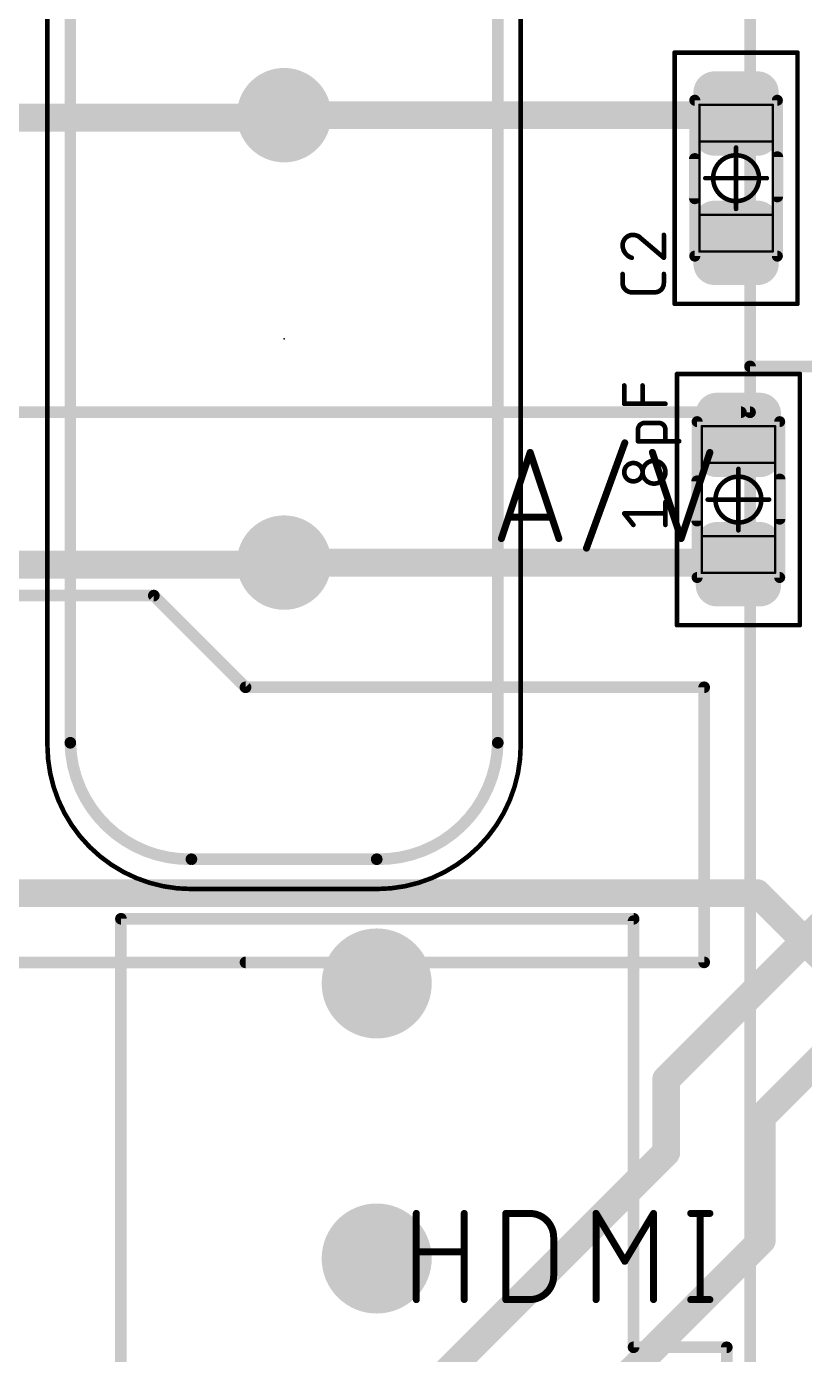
# Model space of a CAD drawing. Extents: x 11.3 to 101.7, y 6.2 to 96.
# Drawn here: x 70.85 to 79.33, y 48.61 to 63.1 of the extents above; entities that cross this region are included whole.
import ezdxf

# ---------------------------------------------------------------- set-up
doc = ezdxf.new("R2010")
doc.units = 0
for name, color, linetype in [('1', 12, 'CONTINUOUS'), ('16', 132, 'CONTINUOUS'), ('17', 110, 'CONTINUOUS'), ('21', 253, 'CONTINUOUS'), ('23', 53, 'CONTINUOUS'), ('25', 253, 'CONTINUOUS'), ('27', 253, 'CONTINUOUS'), ('39', 12, 'CONTINUOUS'), ('49', 253, 'CONTINUOUS'), ('51', 253, 'CONTINUOUS')]:
    doc.layers.add(name, color=color, linetype=linetype)

# ---------------------------------------------------------------- blocks, each defined once
blk = doc.blocks.new('RECT147200X148800R50')
at = {"const_width": 0.23}
blk.add_lwpolyline([(0.345, -0.235), (0.345, 0.235, 0.4142), (0.23, 0.35), (-0.23, 0.35, 0.4142), (-0.345, 0.235), (-0.345, -0.235, 0.4142), (-0.23, -0.35), (0.23, -0.35, 0.4142)], format="xyb", close=True, dxfattribs=at)
blk.add_solid([(-0.2554, -0.2604), (0.2554, -0.2604), (-0.2554, 0.2604), (0.2554, 0.2604)])
blk = doc.blocks.new('ROUNDP')
at = {"const_width": 0.5}
blk.add_lwpolyline([(0, -0.25, 1), (0, 0.25, 1), (0, -0.25)], format="xyb", dxfattribs=at)

msp = doc.modelspace()

# ---------------------------------------------------------------- linework, layer by layer
at = {"layer": '1', "const_width": 0.3048}
for points in [[(73.633, 62.103), (73.66, 62.13)], [(73.66, 62.13), (78.57, 62.13)], [(78.57, 62.13), (78.5876, 62.1476)], [(69.5316, 62.103), (73.633, 62.103)], [(69.557, 57.2262), (73.6362, 57.2262)], [(73.6362, 57.2262), (73.66, 57.25)], [(73.66, 57.25), (78.5954, 57.25)], [(78.5954, 57.25), (78.613, 57.2324)], [(84.582, 56.9182), (78.867, 51.2032)], [(82.042, 55.8292), (77.8256, 51.6128)], [(77.8256, 51.6128), (77.8256, 50.8156)], [(78.867, 49.857), (78.867, 51.2032)], [(77.8256, 50.8156), (74.67, 47.66)], [(74.67, 45.66), (78.867, 49.857)]]:
    msp.add_lwpolyline(points, dxfattribs=at)
at = {"layer": '1', "const_width": 0.1524}
for points in [[(73.66, 62.2062, 1), (73.66, 62.0538)], [(73.7139, 62.0761, 1), (73.6061, 62.1839)], [(78.6415, 62.0937, 1), (78.5337, 62.2015)], [(78.57, 62.0538, 1), (78.57, 62.2062)], [(73.5791, 62.1569, 1), (73.6869, 62.0491)], [(73.633, 62.0268, 1), (73.633, 62.1792)], [(78.5161, 62.1839, 1), (78.6239, 62.0761)], [(73.5823, 57.2801, 1), (73.6901, 57.1723)], [(73.66, 57.3262, 1), (73.66, 57.1738)], [(73.7139, 57.1961, 1), (73.6061, 57.3039)], [(73.6362, 57.15, 1), (73.6362, 57.3024)], [(78.6493, 57.3039, 1), (78.5415, 57.1961)], [(78.5591, 57.1785, 1), (78.6669, 57.2863)], [(78.5954, 57.1738, 1), (78.5954, 57.3262)], [(77.9018, 51.6128, 1), (77.7494, 51.6128)], [(77.7717, 51.6667, 1), (77.8795, 51.5589)], [(78.9432, 51.2032, 1), (78.7908, 51.2032)], [(78.8131, 51.2571, 1), (78.9209, 51.1493)], [(77.7494, 50.8156, 1), (77.9018, 50.8156)], [(77.8795, 50.7617, 1), (77.7717, 50.8695)], [(78.9209, 49.8031, 1), (78.8131, 49.9109)], [(78.7908, 49.857, 1), (78.9432, 49.857)]]:
    msp.add_lwpolyline(points, format="xyb", dxfattribs=at)
at = {"layer": '16', "const_width": 0.3048}
for points in [[(68.5038, 53.6448), (78.8162, 53.6448)], [(78.8162, 53.6448), (80.396, 52.065)]]:
    msp.add_lwpolyline(points, dxfattribs=at)
at = {"layer": '16', "const_width": 0.1524}
for points in [[(78.8701, 53.6987, 1), (78.7623, 53.5909)], [(78.8162, 53.5686, 1), (78.8162, 53.721)]]:
    msp.add_lwpolyline(points, format="xyb", dxfattribs=at)
at = {"layer": '21', "const_width": 0.127}
for points in [[(71.33, 55.285), (71.33, 64.095)], [(75.99, 64.095), (75.99, 55.285)], [(78.1376, 61.2226), (78.1376, 61.6526)], [(79.0376, 61.2426), (79.0376, 61.6726)], [(79.063, 58.1574), (79.063, 57.7274)], [(78.163, 58.1374), (78.163, 57.7074)], [(74.67, 54.015), (72.65, 54.015)], [(71.882, 35.56), (71.882, 53.3654)], [(71.882, 53.3654), (77.47, 53.3654)], [(77.47, 48.6918), (77.47, 53.34)], [(78.486, 48.6918), (77.47, 48.6918)], [(78.486, 48.6918), (78.486, 43.18)]]:
    msp.add_lwpolyline(points, dxfattribs=at)
at = {"layer": '21'}
for points, const_width in [([(78.1694, 61.6526, 1), (78.1059, 61.6526)], 0.0635), ([(79.0694, 61.6726, 1), (79.0058, 61.6726)], 0.0635), ([(79.0058, 61.2426, 1), (79.0694, 61.2426)], 0.0635), ([(78.1059, 61.2226, 1), (78.1694, 61.2226)], 0.0635), ([(79.0948, 58.1574, 1), (79.0313, 58.1574)], 0.0635), ([(78.1947, 58.1374, 1), (78.1312, 58.1374)], 0.0635), ([(78.1312, 57.7074, 1), (78.1947, 57.7074)], 0.0635), ([(79.0313, 57.7274, 1), (79.0948, 57.7274)], 0.0635), ([(71.33, 55.285, 0.4142), (72.65, 54.015)], 0.127), ([(71.3617, 55.2856, 1), (71.2983, 55.2844)], 0.0635), ([(74.67, 54.015, 0.4142), (75.99, 55.285)], 0.127), ([(76.0217, 55.2844, 1), (75.9583, 55.2856)], 0.0635), ([(71.2982, 55.285, 1), (71.3618, 55.285)], 0.0635), ([(75.9583, 55.285, 1), (76.0218, 55.285)], 0.0635), ([(72.65, 54.0468, 1), (72.65, 53.9832)], 0.0635), ([(72.6506, 53.9833, 1), (72.6494, 54.0467)], 0.0635), ([(74.6706, 54.0467, 1), (74.6694, 53.9833)], 0.0635), ([(74.67, 53.9832, 1), (74.67, 54.0468)], 0.0635), ([(71.882, 53.3972, 1), (71.882, 53.3336)], 0.0635), ([(71.9138, 53.3654, 1), (71.8503, 53.3654)], 0.0635), ([(77.5018, 53.34, 1), (77.4382, 53.34)], 0.0635), ([(77.47, 53.3336, 1), (77.47, 53.3972)], 0.0635), ([(77.47, 48.7236, 1), (77.47, 48.66)], 0.0635), ([(77.4382, 48.6918, 1), (77.5018, 48.6918)], 0.0635), ([(78.5178, 48.6918, 1), (78.4543, 48.6918)], 0.0635), ([(78.486, 48.66, 1), (78.486, 48.7236)], 0.0635)]:
    msp.add_lwpolyline(points, format="xyb", dxfattribs=dict(at, const_width=const_width))
at = {"layer": '23'}
for p in [(78.5876, 61.4426), (73.66, 59.69), (78.613, 57.9374)]:
    msp.add_point(p, dxfattribs=at)
at = {"layer": '25'}
for points, const_width in [([(77.4633, 60.824, 0.4142), (77.351, 60.7117)], 0.0508), ([(77.5506, 60.7866, 0.2052), (77.4633, 60.824)], 0.0508), ([(77.4633, 60.8367, 1), (77.4633, 60.8113)], 0.0254), ([(77.4633, 60.8113, 1), (77.4633, 60.8367)], 0.0254), ([(77.8129, 60.824, 1), (77.7875, 60.824)], 0.0254), ([(77.351, 60.7117, 0.3252), (77.4508, 60.5745)], 0.0508), ([(77.3637, 60.7117, 1), (77.3383, 60.7117)], 0.0254), ([(77.3383, 60.7117, 1), (77.3637, 60.7117)], 0.0254), ([(77.5589, 60.7963, 1), (77.5424, 60.7769)], 0.0254), ([(77.5415, 60.7778, 1), (77.5598, 60.7954)], 0.0254), ([(77.4469, 60.5624, 1), (77.4547, 60.5866)], 0.0254), ([(77.7875, 60.5745, 1), (77.8129, 60.5745)], 0.0254), ([(77.792, 60.5648, 1), (77.8084, 60.5842)], 0.0254), ([(77.3637, 60.3976, 1), (77.3383, 60.3976)], 0.0254), ([(77.8129, 60.3976, 1), (77.7875, 60.3976)], 0.0254), ([(77.351, 60.2978, 0.4142), (77.4508, 60.198)], 0.0508), ([(77.3637, 60.2978, 1), (77.3383, 60.2978)], 0.0254), ([(77.3383, 60.2978, 1), (77.3637, 60.2978)], 0.0254), ([(77.7004, 60.198, 0.4142), (77.8002, 60.2978)], 0.0508), ([(77.8129, 60.2978, 1), (77.7875, 60.2978)], 0.0254), ([(77.7875, 60.2978, 1), (77.8129, 60.2978)], 0.0254), ([(77.4508, 60.2107, 1), (77.4508, 60.1853)], 0.0254), ([(77.4508, 60.1853, 1), (77.4508, 60.2107)], 0.0254), ([(77.7004, 60.2107, 1), (77.7004, 60.1853)], 0.0254), ([(77.7004, 60.1853, 1), (77.7004, 60.2107)], 0.0254)]:
    msp.add_lwpolyline(points, format="xyb", dxfattribs=dict(at, const_width=const_width))
at = {"layer": '25', "const_width": 0.0508}
for points in [[(77.8002, 60.5745), (77.8002, 60.824)], [(77.5506, 60.7866), (77.8002, 60.5745)], [(77.351, 60.2978), (77.351, 60.3976)], [(77.8002, 60.3976), (77.8002, 60.2978)], [(77.7004, 60.198), (77.4508, 60.198)]]:
    msp.add_lwpolyline(points, dxfattribs=at)
at = {"layer": '27', "const_width": 0.0508}
for points in [[(77.3684, 58.9824), (77.3684, 59.182)], [(77.568, 58.9824), (77.568, 59.182)], [(77.8176, 58.9824), (77.3684, 58.9824)], [(77.5181, 58.5739), (77.5181, 58.6987)], [(77.593, 58.7736), (77.7427, 58.7736)], [(77.8176, 58.6987), (77.8176, 58.5739)], [(77.9673, 58.5739), (77.5181, 58.5739)], [(77.8176, 57.6614), (77.8176, 57.9109)], [(77.4682, 57.6614), (77.3684, 57.7861)], [(77.3684, 57.7861), (77.8176, 57.7861)]]:
    msp.add_lwpolyline(points, dxfattribs=at)
at = {"layer": '27'}
for points, const_width in [([(77.3811, 59.182, 1), (77.3557, 59.182)], 0.0254), ([(77.5807, 59.182, 1), (77.5553, 59.182)], 0.0254), ([(77.3684, 58.9951, 1), (77.3684, 58.9697)], 0.0254), ([(77.3557, 58.9824, 1), (77.3811, 58.9824)], 0.0254), ([(77.5553, 58.9824, 1), (77.5807, 58.9824)], 0.0254), ([(77.8176, 58.9697, 1), (77.8176, 58.9951)], 0.0254), ([(77.593, 58.7736, 0.4142), (77.5181, 58.6987)], 0.0508), ([(77.5308, 58.6987, 1), (77.5054, 58.6987)], 0.0254), ([(77.5054, 58.6987, 1), (77.5308, 58.6987)], 0.0254), ([(77.593, 58.7863, 1), (77.593, 58.7609)], 0.0254), ([(77.593, 58.7609, 1), (77.593, 58.7863)], 0.0254), ([(77.8176, 58.6987, 0.4142), (77.7427, 58.7736)], 0.0508), ([(77.7427, 58.7863, 1), (77.7427, 58.7609)], 0.0254), ([(77.7427, 58.7609, 1), (77.7427, 58.7863)], 0.0254), ([(77.8303, 58.6987, 1), (77.8049, 58.6987)], 0.0254), ([(77.8049, 58.6987, 1), (77.8303, 58.6987)], 0.0254), ([(77.5181, 58.5866, 1), (77.5181, 58.5612)], 0.0254), ([(77.5054, 58.5739, 1), (77.5308, 58.5739)], 0.0254), ([(77.8049, 58.5739, 1), (77.8303, 58.5739)], 0.0254), ([(77.9673, 58.5612, 1), (77.9673, 58.5866)], 0.0254), ([(77.6928, 58.3609, 1), (77.6928, 58.1114)], 0.0508), ([(77.6928, 58.1114, 1), (77.6928, 58.3609)], 0.0508), ([(77.6928, 58.3736, 1), (77.6928, 58.3482)], 0.0254), ([(77.6928, 58.3482, 1), (77.6928, 58.3736)], 0.0254), ([(77.4682, 58.336, 1), (77.4682, 58.1363)], 0.0508), ([(77.4682, 58.1363, 1), (77.4682, 58.336)], 0.0508), ([(77.4682, 58.3487, 1), (77.4682, 58.3233)], 0.0254), ([(77.4682, 58.3233, 1), (77.4682, 58.3487)], 0.0254), ([(77.4682, 58.149, 1), (77.4682, 58.1236)], 0.0254), ([(77.4682, 58.1236, 1), (77.4682, 58.149)], 0.0254), ([(77.6928, 58.1241, 1), (77.6928, 58.0986)], 0.0254), ([(77.6928, 58.0987, 1), (77.6928, 58.1241)], 0.0254), ([(77.8303, 57.9109, 1), (77.8049, 57.9109)], 0.0254), ([(77.3783, 57.7941, 1), (77.3585, 57.7782)], 0.0254), ([(77.3684, 57.7988, 1), (77.3684, 57.7734)], 0.0254), ([(77.8176, 57.7734, 1), (77.8176, 57.7988)], 0.0254), ([(77.4583, 57.6534, 1), (77.4781, 57.6693)], 0.0254), ([(77.8049, 57.6614, 1), (77.8303, 57.6614)], 0.0254)]:
    msp.add_lwpolyline(points, format="xyb", dxfattribs=dict(at, const_width=const_width))
at = {"layer": '39', "const_width": 0.05}
for points in [[(71.08, 55.26), (71.08, 64.12)], [(76.24, 64.12), (76.24, 55.26)], [(77.9176, 60.0726), (77.9176, 62.8126)], [(77.9176, 62.8126), (79.2576, 62.8126)], [(79.2576, 62.8126), (79.2576, 60.0726)], [(78.5876, 61.7776), (78.5876, 61.1076)], [(78.2526, 61.4426), (78.9226, 61.4426)], [(79.2576, 60.0726), (77.9176, 60.0726)], [(77.943, 59.3074), (79.283, 59.3074)], [(77.943, 56.5674), (77.943, 59.3074)], [(79.283, 59.3074), (79.283, 56.5674)], [(78.613, 57.6024), (78.613, 58.2724)], [(78.948, 57.9374), (78.278, 57.9374)], [(79.283, 56.5674), (77.943, 56.5674)], [(74.67, 53.69), (72.65, 53.69)]]:
    msp.add_lwpolyline(points, dxfattribs=at)
at = {"layer": '39'}
for points, const_width in [([(77.9301, 62.8126, 1), (77.9051, 62.8126)], 0.025), ([(77.9176, 62.8251, 1), (77.9176, 62.8001)], 0.025), ([(79.2701, 62.8126, 1), (79.2451, 62.8126)], 0.025), ([(79.2576, 62.8001, 1), (79.2576, 62.8251)], 0.025), ([(78.5876, 61.1926, 1), (78.5876, 61.6926, 1), (78.5876, 61.1926)], 0.05), ([(78.6001, 61.7776, 1), (78.5751, 61.7776)], 0.025), ([(78.2526, 61.4551, 1), (78.2526, 61.4301)], 0.025), ([(78.9226, 61.4301, 1), (78.9226, 61.4551)], 0.025), ([(78.5751, 61.1076, 1), (78.6001, 61.1076)], 0.025), ([(77.9176, 60.0851, 1), (77.9176, 60.0601)], 0.025), ([(77.9051, 60.0726, 1), (77.9301, 60.0726)], 0.025), ([(79.2451, 60.0726, 1), (79.2701, 60.0726)], 0.025), ([(79.2576, 60.0601, 1), (79.2576, 60.0851)], 0.025), ([(77.943, 59.3199, 1), (77.943, 59.2949)], 0.025), ([(77.9555, 59.3074, 1), (77.9305, 59.3074)], 0.025), ([(79.2955, 59.3074, 1), (79.2705, 59.3074)], 0.025), ([(79.283, 59.2949, 1), (79.283, 59.3199)], 0.025), ([(78.6255, 58.2724, 1), (78.6005, 58.2724)], 0.025), ([(78.613, 57.6874, 1), (78.613, 58.1874, 1), (78.613, 57.6874)], 0.05), ([(78.278, 57.9499, 1), (78.278, 57.9249)], 0.025), ([(78.948, 57.9249, 1), (78.948, 57.9499)], 0.025), ([(78.6005, 57.6024, 1), (78.6255, 57.6024)], 0.025), ([(77.943, 56.5799, 1), (77.943, 56.5549)], 0.025), ([(77.9305, 56.5674, 1), (77.9555, 56.5674)], 0.025), ([(79.2705, 56.5674, 1), (79.2955, 56.5674)], 0.025), ([(79.283, 56.5549, 1), (79.283, 56.5799)], 0.025), ([(71.08, 55.26, 0.4142), (72.65, 53.69)], 0.05), ([(71.0925, 55.26, 1), (71.0675, 55.26)], 0.025), ([(71.0675, 55.26, 1), (71.0925, 55.26)], 0.025), ([(74.67, 53.69, 0.4142), (76.24, 55.26)], 0.05), ([(76.2525, 55.26, 1), (76.2275, 55.26)], 0.025), ([(76.2275, 55.26, 1), (76.2525, 55.26)], 0.025), ([(72.65, 53.7025, 1), (72.65, 53.6775)], 0.025), ([(72.65, 53.6775, 1), (72.65, 53.7025)], 0.025), ([(74.67, 53.7025, 1), (74.67, 53.6775)], 0.025), ([(74.67, 53.6775, 1), (74.67, 53.7025)], 0.025)]:
    msp.add_lwpolyline(points, format="xyb", dxfattribs=dict(at, const_width=const_width))
at = {"layer": '49'}
for points, const_width in [([(78.74, 11.89), (78.74, 90.89)], 0.127), ([(78.74, 58.89), (78.74, 59.39)], 0.127), ([(78.74, 59.39), (81.24, 59.39)], 0.127), ([(66.24, 58.89), (78.74, 58.89)], 0.127), ([(78.64, 58.89), (66.24, 58.89)], 0.127), ([(76.9568, 57.4077), (77.3745, 58.5563)], 0.0762), ([(76.0295, 57.5121), (76.3427, 58.4519)], 0.0762), ([(76.3427, 58.4519), (76.656, 57.5121)], 0.0762), ([(77.6754, 58.4519), (77.9886, 57.5121)], 0.0762), ([(77.9886, 57.5121), (78.3019, 58.4519)], 0.0762), ([(76.5777, 57.7471), (76.1078, 57.7471)], 0.0762), ([(63.24, 56.89), (72.24, 56.89)], 0.127), ([(72.24, 56.89), (73.24, 55.89)], 0.127), ([(73.24, 55.89), (78.24, 55.89)], 0.127), ([(73.24, 55.89), (78.24, 55.89)], 0.127), ([(78.24, 55.89), (78.24, 52.89)], 0.127), ([(78.24, 55.89), (78.24, 52.89)], 0.127), ([(78.24, 52.89), (56.24, 52.89)], 0.127), ([(78.24, 52.89), (73.24, 52.89)], 0.127), ([(75.1018, 49.2121), (75.1018, 50.1519)], 0.0762), ([(75.6239, 50.1519), (75.6239, 49.2121)], 0.0762), ([(76.0772, 49.2121), (76.0772, 50.1519)], 0.0762), ([(76.0772, 50.1519), (76.3382, 50.1519)], 0.0762), ([(77.0613, 49.2121), (77.0613, 50.1519)], 0.0762), ([(77.0613, 50.1519), (77.3745, 49.6298)], 0.0762), ([(77.3745, 49.6298), (77.6878, 50.1519)], 0.0762), ([(77.6878, 50.1519), (77.6878, 49.2121)], 0.0762), ([(78.0931, 50.1519), (78.3019, 50.1519)], 0.0762), ([(78.1975, 50.1519), (78.1975, 49.2121)], 0.0762), ([(76.5993, 49.8908), (76.5993, 49.4732)], 0.0762), ([(75.1018, 49.7342), (75.6239, 49.7342)], 0.0762), ([(76.3382, 49.2121), (76.0772, 49.2121)], 0.0762), ([(78.0931, 49.2121), (78.3019, 49.2121)], 0.0762)]:
    msp.add_lwpolyline(points, dxfattribs=dict(at, const_width=const_width))
for points, const_width in [([(78.74, 59.4218, 1), (78.74, 59.3582)], 0.0635), ([(78.7718, 59.39, 1), (78.7083, 59.39)], 0.0635), ([(78.64, 58.8582, 1), (78.64, 58.9218)], 0.0635), ([(78.74, 58.8582, 1), (78.74, 58.9218)], 0.0635), ([(78.7083, 58.89, 1), (78.7718, 58.89)], 0.0635), ([(77.3924, 58.5498, 1), (77.3566, 58.5628)], 0.0381), ([(76.3608, 58.4579, 1), (76.3247, 58.4459)], 0.0381), ([(76.3608, 58.4459, 1), (76.3247, 58.4579)], 0.0381), ([(77.6934, 58.4579, 1), (77.6573, 58.4459)], 0.0381), ([(78.32, 58.4459, 1), (78.2838, 58.4579)], 0.0381), ([(76.1078, 57.7661, 1), (76.1078, 57.728)], 0.0381), ([(76.5777, 57.728, 1), (76.5777, 57.7661)], 0.0381), ([(76.0114, 57.5181, 1), (76.0475, 57.5061)], 0.0381), ([(76.6379, 57.5061, 1), (76.6741, 57.5181)], 0.0381), ([(77.9706, 57.5181, 1), (78.0067, 57.5061)], 0.0381), ([(77.9706, 57.5061, 1), (78.0067, 57.5181)], 0.0381), ([(76.9389, 57.4142, 1), (76.9747, 57.4012)], 0.0381), ([(72.2625, 56.9125, 1), (72.2175, 56.8675)], 0.0635), ([(72.24, 56.8582, 1), (72.24, 56.9218)], 0.0635), ([(73.24, 55.9218, 1), (73.24, 55.8582)], 0.0635), ([(73.24, 55.9218, 1), (73.24, 55.8582)], 0.0635), ([(73.2175, 55.8675, 1), (73.2625, 55.9125)], 0.0635), ([(78.2718, 55.89, 1), (78.2083, 55.89)], 0.0635), ([(78.2718, 55.89, 1), (78.2083, 55.89)], 0.0635), ([(78.24, 55.8582, 1), (78.24, 55.9218)], 0.0635), ([(78.24, 55.8582, 1), (78.24, 55.9218)], 0.0635), ([(73.24, 52.9218, 1), (73.24, 52.8582)], 0.0635), ([(78.2083, 52.89, 1), (78.2718, 52.89)], 0.0635), ([(78.2083, 52.89, 1), (78.2718, 52.89)], 0.0635), ([(78.24, 52.8582, 1), (78.24, 52.9218)], 0.0635), ([(78.24, 52.8582, 1), (78.24, 52.9218)], 0.0635), ([(75.1208, 50.1519, 1), (75.0827, 50.1519)], 0.0381), ([(75.6429, 50.1519, 1), (75.6049, 50.1519)], 0.0381), ([(76.0962, 50.1519, 1), (76.0581, 50.1519)], 0.0381), ([(76.0772, 50.171, 1), (76.0772, 50.1329)], 0.0381), ([(76.5993, 49.8908, 0.4142), (76.3382, 50.1519)], 0.0762), ([(76.3382, 50.171, 1), (76.3382, 50.1329)], 0.0381), ([(76.3382, 50.1329, 1), (76.3382, 50.171)], 0.0381), ([(77.0776, 50.1617, 1), (77.0449, 50.1421)], 0.0381), ([(77.0803, 50.1519, 1), (77.0422, 50.1519)], 0.0381), ([(77.7068, 50.1519, 1), (77.6687, 50.1519)], 0.0381), ([(77.7041, 50.1421, 1), (77.6715, 50.1617)], 0.0381), ([(78.0931, 50.171, 1), (78.0931, 50.1329)], 0.0381), ([(78.2165, 50.1519, 1), (78.1784, 50.1519)], 0.0381), ([(78.3019, 50.1329, 1), (78.3019, 50.171)], 0.0381), ([(76.6183, 49.8908, 1), (76.5802, 49.8908)], 0.0381), ([(76.5802, 49.8908, 1), (76.6183, 49.8908)], 0.0381), ([(75.1018, 49.7533, 1), (75.1018, 49.7152)], 0.0381), ([(75.6239, 49.7152, 1), (75.6239, 49.7533)], 0.0381), ([(77.3582, 49.6396, 1), (77.3909, 49.62)], 0.0381), ([(77.3582, 49.62, 1), (77.3909, 49.6396)], 0.0381), ([(76.3382, 49.2121, 0.4142), (76.5993, 49.4732)], 0.0762), ([(76.6183, 49.4732, 1), (76.5802, 49.4732)], 0.0381), ([(76.5802, 49.4732, 1), (76.6183, 49.4732)], 0.0381), ([(76.0772, 49.2311, 1), (76.0772, 49.193)], 0.0381), ([(76.3382, 49.2311, 1), (76.3382, 49.1931)], 0.0381), ([(76.3382, 49.193, 1), (76.3382, 49.2311)], 0.0381), ([(78.0931, 49.2311, 1), (78.0931, 49.193)], 0.0381), ([(78.3019, 49.193, 1), (78.3019, 49.2311)], 0.0381), ([(75.0827, 49.2121, 1), (75.1208, 49.2121)], 0.0381), ([(75.6049, 49.2121, 1), (75.6429, 49.2121)], 0.0381), ([(76.0581, 49.2121, 1), (76.0962, 49.2121)], 0.0381), ([(77.0422, 49.2121, 1), (77.0803, 49.2121)], 0.0381), ([(77.6687, 49.2121, 1), (77.7068, 49.2121)], 0.0381), ([(78.1784, 49.2121, 1), (78.2165, 49.2121)], 0.0381)]:
    msp.add_lwpolyline(points, format="xyb", dxfattribs=dict(at, const_width=const_width))
at = {"layer": '51'}
for points, const_width in [([(71.33, 55.285), (71.33, 64.095)], 0.127), ([(75.99, 64.095), (75.99, 55.285)], 0.127), ([(78.1376, 60.5926), (78.1376, 62.2926)], 0.12), ([(78.1376, 62.2926), (79.0376, 62.2926)], 0.12), ([(79.0376, 62.2926), (79.0376, 60.5926)], 0.12), ([(78.1876, 61.8426), (78.1876, 62.2426)], 0.025), ([(78.1876, 62.2426), (78.9876, 62.2426)], 0.025), ([(78.1876, 60.6426), (78.1876, 62.2426)], 0.025), ([(78.1876, 62.2426), (78.9876, 62.2426)], 0.025), ([(78.9876, 62.2426), (78.9876, 61.8426)], 0.025), ([(78.9876, 62.2426), (78.9876, 60.6426)], 0.025), ([(78.9876, 61.8426), (78.1876, 61.8426)], 0.025), ([(78.1876, 61.0426), (78.9876, 61.0426)], 0.025), ([(78.1876, 60.6426), (78.1876, 61.0426)], 0.025), ([(78.9876, 61.0426), (78.9876, 60.6426)], 0.025), ([(79.0376, 60.5926), (78.1376, 60.5926)], 0.12), ([(78.9876, 60.6426), (78.1876, 60.6426)], 0.025), ([(78.9876, 60.6426), (78.1876, 60.6426)], 0.025), ([(78.163, 58.7874), (79.063, 58.7874)], 0.12), ([(78.163, 57.0874), (78.163, 58.7874)], 0.12), ([(79.063, 58.7874), (79.063, 57.0874)], 0.12), ([(78.213, 58.3374), (78.213, 58.7374)], 0.025), ([(78.213, 58.7374), (79.013, 58.7374)], 0.025), ([(78.213, 58.7374), (79.013, 58.7374)], 0.025), ([(78.213, 57.1374), (78.213, 58.7374)], 0.025), ([(79.013, 58.7374), (79.013, 58.3374)], 0.025), ([(79.013, 58.7374), (79.013, 57.1374)], 0.025), ([(79.013, 58.3374), (78.213, 58.3374)], 0.025), ([(78.213, 57.5374), (79.013, 57.5374)], 0.025), ([(78.213, 57.1374), (78.213, 57.5374)], 0.025), ([(79.013, 57.5374), (79.013, 57.1374)], 0.025), ([(79.063, 57.0874), (78.163, 57.0874)], 0.12), ([(79.013, 57.1374), (78.213, 57.1374)], 0.025), ([(79.013, 57.1374), (78.213, 57.1374)], 0.025), ([(74.67, 54.015), (72.65, 54.015)], 0.127)]:
    msp.add_lwpolyline(points, dxfattribs=dict(at, const_width=const_width))
for points, const_width in [([(78.1676, 62.2926, 1), (78.1076, 62.2926)], 0.06), ([(78.1376, 62.3226, 1), (78.1376, 62.2626)], 0.06), ([(79.0676, 62.2926, 1), (79.0076, 62.2926)], 0.06), ([(79.0376, 62.2626, 1), (79.0376, 62.3226)], 0.06), ([(78.1876, 62.2489, 1), (78.1876, 62.2364)], 0.0125), ([(78.1876, 62.2489, 1), (78.1876, 62.2364)], 0.0125), ([(78.1938, 62.2426, 1), (78.1814, 62.2426)], 0.0125), ([(78.1938, 62.2426, 1), (78.1814, 62.2426)], 0.0125), ([(78.9938, 62.2426, 1), (78.9814, 62.2426)], 0.0125), ([(78.9938, 62.2426, 1), (78.9814, 62.2426)], 0.0125), ([(78.9876, 62.2364, 1), (78.9876, 62.2489)], 0.0125), ([(78.9876, 62.2364, 1), (78.9876, 62.2489)], 0.0125), ([(78.1876, 61.8489, 1), (78.1876, 61.8364)], 0.0125), ([(78.1814, 61.8426, 1), (78.1938, 61.8426)], 0.0125), ([(78.9814, 61.8426, 1), (78.9938, 61.8426)], 0.0125), ([(78.9876, 61.8364, 1), (78.9876, 61.8489)], 0.0125), ([(78.1876, 61.0489, 1), (78.1876, 61.0363)], 0.0125), ([(78.1938, 61.0426, 1), (78.1814, 61.0426)], 0.0125), ([(78.9938, 61.0426, 1), (78.9814, 61.0426)], 0.0125), ([(78.9876, 61.0363, 1), (78.9876, 61.0489)], 0.0125), ([(78.1376, 60.6226, 1), (78.1376, 60.5626)], 0.06), ([(78.1076, 60.5926, 1), (78.1676, 60.5926)], 0.06), ([(78.1876, 60.6489, 1), (78.1876, 60.6364)], 0.0125), ([(78.1876, 60.6489, 1), (78.1876, 60.6364)], 0.0125), ([(78.1814, 60.6426, 1), (78.1938, 60.6426)], 0.0125), ([(78.1814, 60.6426, 1), (78.1938, 60.6426)], 0.0125), ([(78.9814, 60.6426, 1), (78.9938, 60.6426)], 0.0125), ([(78.9814, 60.6426, 1), (78.9938, 60.6426)], 0.0125), ([(79.0076, 60.5926, 1), (79.0676, 60.5926)], 0.06), ([(78.9876, 60.6364, 1), (78.9876, 60.6489)], 0.0125), ([(78.9876, 60.6364, 1), (78.9876, 60.6489)], 0.0125), ([(79.0376, 60.5626, 1), (79.0376, 60.6226)], 0.06), ([(78.163, 58.8174, 1), (78.163, 58.7574)], 0.06), ([(78.193, 58.7874, 1), (78.133, 58.7874)], 0.06), ([(79.093, 58.7874, 1), (79.033, 58.7874)], 0.06), ([(79.063, 58.7574, 1), (79.063, 58.8174)], 0.06), ([(78.213, 58.7437, 1), (78.213, 58.7311)], 0.0125), ([(78.213, 58.7437, 1), (78.213, 58.7311)], 0.0125), ([(78.2193, 58.7374, 1), (78.2068, 58.7374)], 0.0125), ([(78.2193, 58.7374, 1), (78.2068, 58.7374)], 0.0125), ([(79.0192, 58.7374, 1), (79.0068, 58.7374)], 0.0125), ([(79.0192, 58.7374, 1), (79.0068, 58.7374)], 0.0125), ([(79.013, 58.7311, 1), (79.013, 58.7437)], 0.0125), ([(79.013, 58.7311, 1), (79.013, 58.7437)], 0.0125), ([(78.213, 58.3437, 1), (78.213, 58.3312)], 0.0125), ([(78.2068, 58.3374, 1), (78.2193, 58.3374)], 0.0125), ([(79.0068, 58.3374, 1), (79.0192, 58.3374)], 0.0125), ([(79.013, 58.3312, 1), (79.013, 58.3437)], 0.0125), ([(78.213, 57.5437, 1), (78.213, 57.5312)], 0.0125), ([(78.2193, 57.5374, 1), (78.2068, 57.5374)], 0.0125), ([(79.0192, 57.5374, 1), (79.0068, 57.5374)], 0.0125), ([(79.013, 57.5312, 1), (79.013, 57.5437)], 0.0125), ([(78.163, 57.1174, 1), (78.163, 57.0574)], 0.06), ([(78.133, 57.0874, 1), (78.193, 57.0874)], 0.06), ([(78.213, 57.1437, 1), (78.213, 57.1311)], 0.0125), ([(78.213, 57.1437, 1), (78.213, 57.1311)], 0.0125), ([(78.2068, 57.1374, 1), (78.2193, 57.1374)], 0.0125), ([(78.2068, 57.1374, 1), (78.2193, 57.1374)], 0.0125), ([(79.0068, 57.1374, 1), (79.0192, 57.1374)], 0.0125), ([(79.0068, 57.1374, 1), (79.0192, 57.1374)], 0.0125), ([(79.033, 57.0874, 1), (79.093, 57.0874)], 0.06), ([(79.013, 57.1311, 1), (79.013, 57.1437)], 0.0125), ([(79.013, 57.1311, 1), (79.013, 57.1437)], 0.0125), ([(79.063, 57.0574, 1), (79.063, 57.1174)], 0.06), ([(71.33, 55.285, 0.4142), (72.65, 54.015)], 0.127), ([(71.3617, 55.2856, 1), (71.2983, 55.2844)], 0.0635), ([(74.67, 54.015, 0.4142), (75.99, 55.285)], 0.127), ([(76.0217, 55.2844, 1), (75.9583, 55.2856)], 0.0635), ([(71.2982, 55.285, 1), (71.3618, 55.285)], 0.0635), ([(75.9583, 55.285, 1), (76.0218, 55.285)], 0.0635), ([(72.65, 54.0468, 1), (72.65, 53.9832)], 0.0635), ([(72.6506, 53.9833, 1), (72.6494, 54.0467)], 0.0635), ([(74.6706, 54.0467, 1), (74.6694, 53.9833)], 0.0635), ([(74.67, 53.9832, 1), (74.67, 54.0468)], 0.0635)]:
    msp.add_lwpolyline(points, format="xyb", dxfattribs=dict(at, const_width=const_width))

# ---------------------------------------------------------------- block references
at = {"layer": '1'}
for p, rotation in [((78.5876, 62.1476), 90), ((78.5876, 60.7376), 270), ((78.613, 58.6424), 90), ((78.613, 57.2324), 270)]:
    msp.add_blockref('RECT147200X148800R50', p, dxfattribs=dict(at, rotation=rotation))
at = {"layer": '17'}
for p, xscale, yscale, rotation in [((73.66, 62.13), 1.03, 1.03, 270), ((73.66, 62.13), 1.03, 1.03, 270), ((73.66, 57.25), 1.03, 1.03, 270), ((73.66, 57.25), 1.03, 1.03, 270), ((74.67, 52.66), 1.2, 1.2, 90), ((74.67, 52.66), 1.2, 1.2, 90), ((74.67, 49.66), 1.2, 1.2, 90), ((74.67, 49.66), 1.2, 1.2, 90)]:
    msp.add_blockref('ROUNDP', p, dxfattribs=dict(at, xscale=xscale, yscale=yscale, rotation=rotation))

doc.saveas('drawing.dxf')
